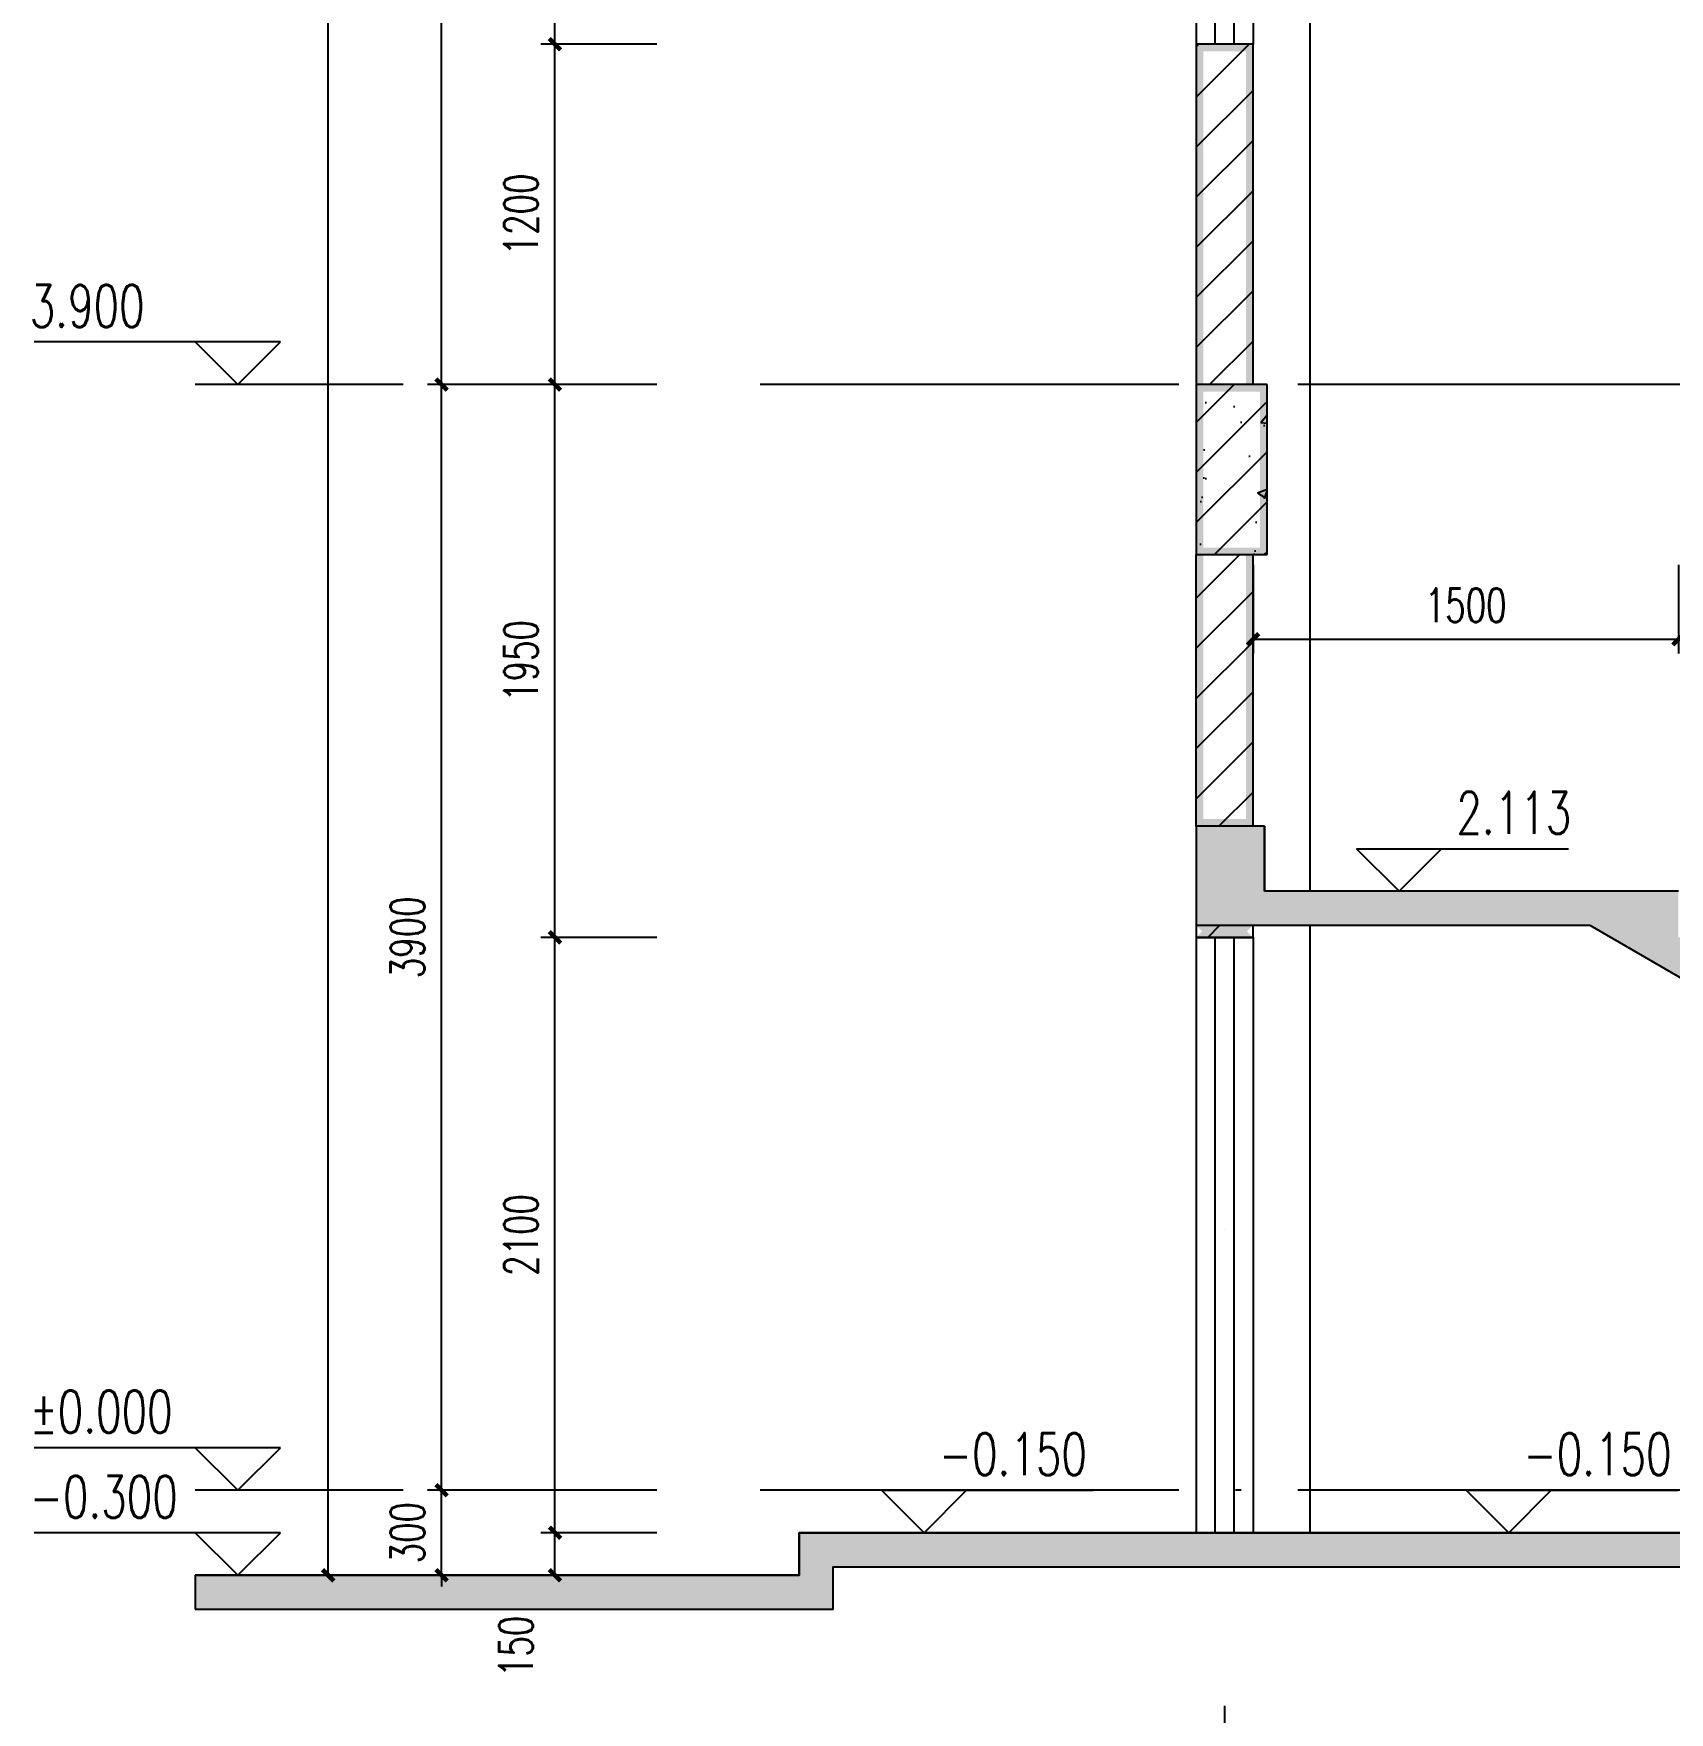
# Model space of a CAD drawing. Extents: x 5904849 to 6011887, y -826029 to -177002.
# Drawn here: x 5932355 to 5938123, y -751138 to -745217 of the extents above; entities that cross this region are included whole.
import ezdxf

# ---------------------------------------------------------------- set-up
doc = ezdxf.new("R2010")
doc.units = 0
doc.header["$LTSCALE"] = 1000
doc.header["$MEASUREMENT"] = 0
doc.linetypes.add('DOTE', pattern=[2.42, 2, -0.2, 0.02, -0.2])
doc.layers.get('0').update_dxf_attribs({"linetype": 'CONTINUOUS'})
doc.layers.get('Defpoints').update_dxf_attribs({"linetype": 'CONTINUOUS'})
for name, color, linetype in [('COLUMN', 9, 'CONTINUOUS'), ('DIM_ELEV', 3, 'CONTINUOUS'), ('DOTE', 252, 'CONTINUOUS'), ('PUB_DIM', 3, 'CONTINUOUS'), ('PUB_HATCH', 8, 'CONTINUOUS'), ('PUB_TEXT', 7, 'CONTINUOUS'), ('PUB_WALL', 9, 'CONTINUOUS'), ('S_STAIR', 2, 'CONTINUOUS'), ('WALL', 2, 'CONTINUOUS'), ('WINDOW', 4, 'CONTINUOUS')]:
    doc.layers.add(name, color=color, linetype=linetype)
doc.styles.add('_TCH_DIM', font='SIMPLEX', dxfattribs={"bigfont": 'GBCBIG'})
doc.styles.add('_TCH_DIM_T3', font='SIMPLEX', dxfattribs={"width": 0.705882, "bigfont": 'GBCBIG'})
doc.dimstyles.new('_TCH_ARCH&&50', dxfattribs={"dimtxt": 119, "dimasz": 40, "dimexe": 50, "dimexo": 100, "dimgap": 60.5, "dimtad": 1, "dimdec": 0, "dimzin": 0, "dimdsep": 46, "dimtxsty": '_TCH_DIM_T3', "dimblk": 'ARCHTICK', "dimcen": 0.09, "dimclrt": 7, "dimazin": 2, "dimtfac": 1, "dimtdec": 0, "dimtix": 1, "dimtmove": 2, "dimatfit": 3, "dimfxl": 0, "dimtolj": 1, "dimtzin": 0, "dimarcsym": 0})
pattern_1 = [(45, (0, 0), (-88.3883476, 88.3883476), []), (50, (0, 0), (358.630091, -31.376067), [37.5, -412.5]), (355, (0, 0), (-69.375667, 376.096067), [30, -330]), (100.4514, (29.9, -2.6), (289.25469, 344.719771), [31.870095, -350.571056]), (46.1842, (0, 100), (533.620524, -82.759507), [56.25, -618.75]), (96.6356, (44.47, 93.1), (467.331353, 487.058935), [47.805144, -525.8565]), (351.1842, (0, 100), (467.330973, 487.0593), [45, -495]), (21, (50, 75), (298.453526, -201.309445), [37.5, -412.5]), (326, (50, 75), (121.657666, 362.575023), [30, -330]), (71.4514, (74.87, 58.22), (420.111314, 161.265248), [31.870095, -350.571056]), (37.5, (0, 0), (6.0799277, 166.446927), [0, -326, 0, -335, 0, -331.25]), (7.5, (0, 0), (131.5347687, 197.205856), [0, -191, 0, -318.5, 0, -126.25]), (327.5, (-111.5, 0), (266.911218, -11.277436), [0, -125, 0, -390, 0, -517.5]), (317.5, (-161.5, 0), (291.593085, 50.052491), [0, -162.5, 0, -259, 0, -367.5])]
pattern_2 = [(45, (0, 89.76), (-88.388383, 88.388383), [])]

# ---------------------------------------------------------------- blocks, each defined once
blk = doc.blocks.new('$TCHSYS$WIN2D')
for p, q in [((-0.5, 0.5), (0.5, 0.5)), ((-0.5, 0.5), (-0.5, -0.5)), ((0.5, 0.5), (0.5, -0.5)), ((0.5, 0.1667), (-0.5, 0.1667)), ((0.5, -0.1667), (-0.5, -0.1667)), ((-0.5, -0.5), (0.5, -0.5))]:
    blk.add_line(p, q)
blk = doc.blocks.new('_ArchTick')
at = {"color": 0, "linetype": 'ByBlock', "const_width": 0.4}
blk.add_lwpolyline([(-0.5, -0.5), (0.5, 0.5)], dxfattribs=at)
blk = doc.blocks.new('*D410')
at = {"layer": 'Defpoints', "color": 0}
for p in [(5936654.9, -746990.5), (5938154.9, -746990.5), (5938154.9, -747352.9)]:
    blk.add_point(p, dxfattribs=at)
at = {"layer": 'PUB_DIM', "color": 0, "lineweight": -2}
for p, q in [((5936654.9, -747090.5), (5936654.9, -747402.9)), ((5938154.9, -747090.5), (5938154.9, -747402.9)), ((5936654.9, -747352.9), (5938154.9, -747352.9))]:
    blk.add_line(p, q, dxfattribs=at)
at = {"layer": 'PUB_DIM', "color": 0, "lineweight": -2, "xscale": 40, "yscale": 40, "zscale": 40, "rotation": 180}
blk.add_blockref('_ArchTick', (5936654.9, -747352.9), dxfattribs=at)
at = {"layer": 'PUB_DIM', "color": 0, "lineweight": -2, "xscale": 40, "yscale": 40, "zscale": 40}
blk.add_blockref('_ArchTick', (5938154.9, -747352.9), dxfattribs=at)
at = {"layer": 'PUB_DIM', "color": 7, "insert": (5937404.9, -747232.9), "char_height": 119, "attachment_point": 5, "style": '_TCH_DIM_T3'}
blk.add_mtext('\\A1;1500', dxfattribs=at)
blk = doc.blocks.new('*D413')
at = {"layer": 'Defpoints', "color": 0}
for p in [(5933393.3, -736554.4), (5934252.2, -736554.4), (5934252.2, -750654.4)]:
    blk.add_point(p, dxfattribs=at)
at = {"layer": 'PUB_DIM', "color": 0, "lineweight": -2}
for p, q in [((5934152.2, -736554.4), (5933343.3, -736554.4)), ((5933393.3, -750654.4), (5933393.3, -736554.4)), ((5934152.2, -750654.4), (5933343.3, -750654.4))]:
    blk.add_line(p, q, dxfattribs=at)
at = {"layer": 'PUB_DIM', "color": 0, "lineweight": -2, "xscale": 40, "yscale": 40, "zscale": 40}
for p, rotation in [((5933393.3, -736554.4), 90), ((5933393.3, -750654.4), 270)]:
    blk.add_blockref('_ArchTick', p, dxfattribs=dict(at, rotation=rotation))
at = {"layer": 'PUB_DIM', "color": 7, "insert": (5933273.3, -743604.4), "char_height": 119, "attachment_point": 5, "rotation": 90, "style": '_TCH_DIM_T3'}
blk.add_mtext('\\A1;14100', dxfattribs=at)
blk = doc.blocks.new('*D414')
at = {"layer": 'Defpoints', "color": 0}
for p in [(5933793.3, -750354.4), (5934652.2, -750354.4), (5934652.2, -750654.4)]:
    blk.add_point(p, dxfattribs=at)
at = {"layer": 'PUB_DIM', "color": 0, "lineweight": -2}
for p, q in [((5933793.3, -750354.4), (5933793.3, -750314.4)), ((5934552.2, -750354.4), (5933743.3, -750354.4)), ((5933793.3, -750654.4), (5933793.3, -750354.4)), ((5934552.2, -750654.4), (5933743.3, -750654.4)), ((5933793.3, -750654.4), (5933793.3, -750694.4))]:
    blk.add_line(p, q, dxfattribs=at)
at = {"layer": 'PUB_DIM', "color": 0, "lineweight": -2, "xscale": 40, "yscale": 40, "zscale": 40}
for p, rotation in [((5933793.3, -750354.4), 270), ((5933793.3, -750654.4), 90)]:
    blk.add_blockref('_ArchTick', p, dxfattribs=dict(at, rotation=rotation))
at = {"layer": 'PUB_DIM', "color": 7, "insert": (5933673.3, -750504.4), "char_height": 119, "attachment_point": 5, "rotation": 90, "style": '_TCH_DIM_T3'}
blk.add_mtext('\\A1;300', dxfattribs=at)
blk = doc.blocks.new('*D415')
at = {"layer": 'Defpoints', "color": 0}
for p in [(5933793.3, -746454.4), (5934652.2, -746454.4), (5934652.2, -750354.4)]:
    blk.add_point(p, dxfattribs=at)
at = {"layer": 'PUB_DIM', "color": 0, "lineweight": -2}
for p, q in [((5934552.2, -746454.4), (5933743.3, -746454.4)), ((5933793.3, -750354.4), (5933793.3, -746454.4)), ((5934552.2, -750354.4), (5933743.3, -750354.4))]:
    blk.add_line(p, q, dxfattribs=at)
at = {"layer": 'PUB_DIM', "color": 0, "lineweight": -2, "xscale": 40, "yscale": 40, "zscale": 40}
for p, rotation in [((5933793.3, -746454.4), 90), ((5933793.3, -750354.4), 270)]:
    blk.add_blockref('_ArchTick', p, dxfattribs=dict(at, rotation=rotation))
at = {"layer": 'PUB_DIM', "color": 7, "insert": (5933673.3, -748404.4), "char_height": 119, "attachment_point": 5, "rotation": 90, "style": '_TCH_DIM_T3'}
blk.add_mtext('\\A1;3900', dxfattribs=at)
blk = doc.blocks.new('*D416')
at = {"layer": 'Defpoints', "color": 0}
for p in [(5933793.3, -743154.4), (5934652.2, -743154.4), (5934652.2, -746454.4)]:
    blk.add_point(p, dxfattribs=at)
at = {"layer": 'PUB_DIM', "color": 0, "lineweight": -2}
for p, q in [((5934552.2, -743154.4), (5933743.3, -743154.4)), ((5933793.3, -746454.4), (5933793.3, -743154.4)), ((5934552.2, -746454.4), (5933743.3, -746454.4))]:
    blk.add_line(p, q, dxfattribs=at)
at = {"layer": 'PUB_DIM', "color": 0, "lineweight": -2, "xscale": 40, "yscale": 40, "zscale": 40}
for p, rotation in [((5933793.3, -743154.4), 90), ((5933793.3, -746454.4), 270)]:
    blk.add_blockref('_ArchTick', p, dxfattribs=dict(at, rotation=rotation))
at = {"layer": 'PUB_DIM', "color": 7, "insert": (5933673.3, -744804.4), "char_height": 119, "attachment_point": 5, "rotation": 90, "style": '_TCH_DIM_T3'}
blk.add_mtext('\\A1;3300', dxfattribs=at)
blk = doc.blocks.new('*D419')
at = {"layer": 'Defpoints', "color": 0}
for p in [(5934193.3, -750504.4), (5934652.2, -750504.4), (5934652.2, -750654.4)]:
    blk.add_point(p, dxfattribs=at)
at = {"layer": 'PUB_DIM', "color": 0, "lineweight": -2}
for p, q in [((5934552.2, -750504.4), (5934143.3, -750504.4)), ((5934193.3, -750654.4), (5934193.3, -750504.4)), ((5934552.2, -750654.4), (5934143.3, -750654.4))]:
    blk.add_line(p, q, dxfattribs=at)
at = {"layer": 'PUB_DIM', "color": 0, "lineweight": -2, "xscale": 40, "yscale": 40, "zscale": 40}
for p, rotation in [((5934193.3, -750504.4), 90), ((5934193.3, -750654.4), 270)]:
    blk.add_blockref('_ArchTick', p, dxfattribs=dict(at, rotation=rotation))
at = {"layer": 'PUB_DIM', "color": 7, "insert": (5934055.8, -750905.4), "char_height": 119, "attachment_point": 5, "rotation": 90, "style": '_TCH_DIM_T3'}
blk.add_mtext('\\A1;150', dxfattribs=at)
blk = doc.blocks.new('*D420')
at = {"layer": 'Defpoints', "color": 0}
for p in [(5934193.3, -748404.4), (5934652.2, -748404.4), (5934652.2, -750504.4)]:
    blk.add_point(p, dxfattribs=at)
at = {"layer": 'PUB_DIM', "color": 0, "lineweight": -2}
for p, q in [((5934552.2, -748404.4), (5934143.3, -748404.4)), ((5934193.3, -750504.4), (5934193.3, -748404.4)), ((5934552.2, -750504.4), (5934143.3, -750504.4))]:
    blk.add_line(p, q, dxfattribs=at)
at = {"layer": 'PUB_DIM', "color": 0, "lineweight": -2, "xscale": 40, "yscale": 40, "zscale": 40}
for p, rotation in [((5934193.3, -748404.4), 90), ((5934193.3, -750504.4), 270)]:
    blk.add_blockref('_ArchTick', p, dxfattribs=dict(at, rotation=rotation))
at = {"layer": 'PUB_DIM', "color": 7, "insert": (5934073.3, -749454.4), "char_height": 119, "attachment_point": 5, "rotation": 90, "style": '_TCH_DIM_T3'}
blk.add_mtext('\\A1;2100', dxfattribs=at)
blk = doc.blocks.new('*D421')
at = {"layer": 'Defpoints', "color": 0}
for p in [(5934193.3, -746454.4), (5934652.2, -746454.4), (5934652.2, -748404.4)]:
    blk.add_point(p, dxfattribs=at)
at = {"layer": 'PUB_DIM', "color": 0, "lineweight": -2}
for p, q in [((5934552.2, -746454.4), (5934143.3, -746454.4)), ((5934193.3, -748404.4), (5934193.3, -746454.4)), ((5934552.2, -748404.4), (5934143.3, -748404.4))]:
    blk.add_line(p, q, dxfattribs=at)
at = {"layer": 'PUB_DIM', "color": 0, "lineweight": -2, "xscale": 40, "yscale": 40, "zscale": 40}
for p, rotation in [((5934193.3, -746454.4), 90), ((5934193.3, -748404.4), 270)]:
    blk.add_blockref('_ArchTick', p, dxfattribs=dict(at, rotation=rotation))
at = {"layer": 'PUB_DIM', "color": 7, "insert": (5934073.3, -747429.4), "char_height": 119, "attachment_point": 5, "rotation": 90, "style": '_TCH_DIM_T3'}
blk.add_mtext('\\A1;1950', dxfattribs=at)
blk = doc.blocks.new('*D422')
at = {"layer": 'Defpoints', "color": 0}
for p in [(5934193.3, -745254.4), (5934652.2, -745254.4), (5934652.2, -746454.4)]:
    blk.add_point(p, dxfattribs=at)
at = {"layer": 'PUB_DIM', "color": 0, "lineweight": -2}
for p, q in [((5934552.2, -745254.4), (5934143.3, -745254.4)), ((5934193.3, -746454.4), (5934193.3, -745254.4)), ((5934552.2, -746454.4), (5934143.3, -746454.4))]:
    blk.add_line(p, q, dxfattribs=at)
at = {"layer": 'PUB_DIM', "color": 0, "lineweight": -2, "xscale": 40, "yscale": 40, "zscale": 40}
for p, rotation in [((5934193.3, -745254.4), 90), ((5934193.3, -746454.4), 270)]:
    blk.add_blockref('_ArchTick', p, dxfattribs=dict(at, rotation=rotation))
at = {"layer": 'PUB_DIM', "color": 7, "insert": (5934073.3, -745854.4), "char_height": 119, "attachment_point": 5, "rotation": 90, "style": '_TCH_DIM_T3'}
blk.add_mtext('\\A1;1200', dxfattribs=at)
blk = doc.blocks.new('*D423')
at = {"layer": 'Defpoints', "color": 0}
for p in [(5934193.3, -743854.4), (5934652.2, -743854.4), (5934652.2, -745254.4)]:
    blk.add_point(p, dxfattribs=at)
at = {"layer": 'PUB_DIM', "color": 0, "lineweight": -2}
for p, q in [((5934552.2, -743854.4), (5934143.3, -743854.4)), ((5934193.3, -745254.4), (5934193.3, -743854.4)), ((5934552.2, -745254.4), (5934143.3, -745254.4))]:
    blk.add_line(p, q, dxfattribs=at)
at = {"layer": 'PUB_DIM', "color": 0, "lineweight": -2, "xscale": 40, "yscale": 40, "zscale": 40}
for p, rotation in [((5934193.3, -743854.4), 90), ((5934193.3, -745254.4), 270)]:
    blk.add_blockref('_ArchTick', p, dxfattribs=dict(at, rotation=rotation))
at = {"layer": 'PUB_DIM', "color": 7, "insert": (5934073.3, -744554.4), "char_height": 119, "attachment_point": 5, "rotation": 90, "style": '_TCH_DIM_T3'}
blk.add_mtext('\\A1;1400', dxfattribs=at)
blk = doc.blocks.new('*D435')
at = {"layer": 'Defpoints', "color": 0}
for p in [(5936554.9, -751015.4), (5942854.9, -751015.4), (5942854.9, -752040.8)]:
    blk.add_point(p, dxfattribs=at)
at = {"layer": 'PUB_DIM', "color": 0, "lineweight": -2}
for p, q in [((5936554.9, -751115.4), (5936554.9, -752090.8)), ((5942854.9, -751115.4), (5942854.9, -752090.8)), ((5936554.9, -752040.8), (5942854.9, -752040.8))]:
    blk.add_line(p, q, dxfattribs=at)
at = {"layer": 'PUB_DIM', "color": 0, "lineweight": -2, "xscale": 40, "yscale": 40, "zscale": 40, "rotation": 180}
blk.add_blockref('_ArchTick', (5936554.9, -752040.8), dxfattribs=at)
at = {"layer": 'PUB_DIM', "color": 0, "lineweight": -2, "xscale": 40, "yscale": 40, "zscale": 40}
blk.add_blockref('_ArchTick', (5942854.9, -752040.8), dxfattribs=at)
at = {"layer": 'PUB_DIM', "color": 7, "insert": (5939704.9, -751920.8), "char_height": 119, "attachment_point": 5, "style": '_TCH_DIM_T3'}
blk.add_mtext('\\A1;6300', dxfattribs=at)

msp = doc.modelspace()

# ---------------------------------------------------------------- hatches: boundary and pattern name
at = {"layer": 'COLUMN'}
for color, points in [(256, [(5936704.9, -746454.4), (5936454.9, -746454.4), (5936479.9, -746479.4), (5936679.9, -746479.4)]), (256, [(5936454.9, -746454.4), (5936454.9, -747054.4), (5936479.9, -747029.4), (5936479.9, -746479.4)]), (256, [(5936704.9, -747054.4), (5936704.9, -746454.4), (5936679.9, -746479.4), (5936679.9, -747029.4)]), (256, [(5936454.9, -747054.4), (5936704.9, -747054.4), (5936679.9, -747029.4), (5936479.9, -747029.4)]), (0, [(5936694.9, -748011.9), (5936454.9, -748011.9), (5936479.9, -748036.9), (5936669.9, -748036.9)]), (0, [(5936454.9, -748011.9), (5936454.9, -748361.9), (5936479.9, -748336.9), (5936479.9, -748036.9)]), (0, [(5936694.9, -748241.9), (5936694.9, -748011.9), (5936669.9, -748036.9), (5936669.9, -748266.9)]), (0, [(5938154.9, -748241.9), (5936694.9, -748241.9), (5936669.9, -748266.9), (5938129.9, -748266.9)]), (0, [(5936454.9, -748361.9), (5937842.6, -748361.9), (5937849.3, -748336.9), (5936479.9, -748336.9)]), (0, [(5937842.6, -748361.9), (5941275.8, -750354.4), (5941368.7, -750379.4), (5937849.3, -748336.9)]), (0, [(5938254.9, -750504.4), (5935054.9, -750504.4), (5935079.9, -750529.4), (5938255.9, -750529.4)]), (0, [(5935054.9, -750504.4), (5935054.9, -750654.4), (5935079.9, -750679.4), (5935079.9, -750529.4)]), (0, [(5935174.9, -750774.4), (5935174.9, -750624.4), (5935149.9, -750599.4), (5935149.9, -750749.4)]), (0, [(5935174.9, -750624.4), (5938259.9, -750624.4), (5938258.8, -750599.4), (5935149.9, -750599.4)]), (0, [(5935054.9, -750654.4), (5932924.9, -750654.4), (5932949.9, -750679.4), (5935079.9, -750679.4)]), (0, [(5932924.9, -750654.4), (5932924.9, -750774.4), (5932949.9, -750749.4), (5932949.9, -750679.4)]), (0, [(5932924.9, -750774.4), (5935174.9, -750774.4), (5935149.9, -750749.4), (5932949.9, -750749.4)])]:
    msp.add_hatch(color=color, dxfattribs=at).paths.add_polyline_path(points)
at = {"layer": 'PUB_HATCH', "linetype": 'ByBlock'}
h = msp.add_hatch(dxfattribs=at)
h.set_pattern_fill('普通砖', color=256, scale=50, style=0)
h.set_pattern_definition(pattern_2)
h.paths.add_polyline_path([(5936454.9, -746454.4), (5936654.9, -746454.4), (5936654.9, -745254.4), (5936454.9, -745254.4)])
at = {"layer": 'PUB_HATCH'}
h = msp.add_hatch(dxfattribs=at)
h.set_pattern_fill('钢筋混凝土', color=256, scale=50, style=0)
h.set_pattern_definition(pattern_1)
h.paths.add_polyline_path([(5936454.9, -747054.4), (5936704.9, -747054.4), (5936704.9, -746454.4), (5936454.9, -746454.4)])
at = {"layer": 'PUB_HATCH', "linetype": 'ByBlock'}
h = msp.add_hatch(dxfattribs=at)
h.set_pattern_fill('普通砖', color=256, scale=50, style=0)
h.set_pattern_definition(pattern_2)
h.paths.add_polyline_path([(5936654.9, -747054.4), (5936454.9, -747054.4), (5936454.9, -748011.9), (5936654.9, -748011.9)])
at = {"layer": 'PUB_HATCH'}
h = msp.add_hatch(dxfattribs=at)
h.set_pattern_fill('钢筋混凝土', color=256, scale=50, style=0)
h.set_pattern_definition(pattern_1)
h.paths.add_polyline_path([(5943653, -750354.4), (5941514.9, -750354.4), (5941514.9, -750191.9), (5941234.9, -750191.9), (5941234.9, -750029.4), (5940954.9, -750029.4), (5940954.9, -749866.9), (5940674.9, -749866.9), (5940674.9, -749704.4), (5940394.9, -749704.4), (5940394.9, -749541.9), (5940114.9, -749541.9), (5940114.9, -749379.4), (5939834.9, -749379.4), (5939834.9, -749216.9), (5939554.9, -749216.9), (5939554.9, -749054.4), (5939274.9, -749054.4), (5939274.9, -748891.9), (5938994.9, -748891.9), (5938994.9, -748729.4), (5938714.9, -748729.4), (5938714.9, -748566.9), (5938434.9, -748566.9), (5938434.9, -748404.4), (5938154.9, -748404.4), (5938154.9, -748241.9), (5936694.9, -748241.9), (5936694.9, -748011.9), (5936454.9, -748011.9), (5936454.9, -748361.9), (5937842.6, -748361.9), (5941275.8, -750354.4), (5940054.9, -750354.4), (5938254.9, -750504.4), (5935054.9, -750504.4), (5935054.9, -750654.4), (5932924.9, -750654.4), (5932924.9, -750774.4), (5935174.9, -750774.4), (5935174.9, -750624.4), (5938259.9, -750624.4), (5940059.9, -750474.4), (5941514.9, -750474.4), (5941514.9, -750754.4), (5941814.9, -750754.4), (5941814.9, -750474.4), (5943653, -750474.4)])
at = {"layer": 'PUB_HATCH', "linetype": 'ByBlock'}
h = msp.add_hatch(dxfattribs=at)
h.set_pattern_fill('普通砖', color=256, scale=50, style=0)
h.set_pattern_definition(pattern_2)
h.paths.add_polyline_path([(5936454.9, -748361.9), (5936454.9, -748404.4), (5936654.9, -748404.4), (5936654.9, -748361.9)])
at = {"layer": 'PUB_WALL', "linetype": 'ByBlock'}
for points in [[(5936654.9, -745254.4), (5936454.9, -745254.4), (5936479.9, -745279.4), (5936629.9, -745279.4)], [(5936454.9, -746454.4), (5936479.9, -746454.4), (5936479.9, -745279.4), (5936454.9, -745254.4)], [(5936629.9, -746454.4), (5936654.9, -746454.4), (5936654.9, -745254.4), (5936629.9, -745279.4)], [(5936479.9, -747054.4), (5936454.9, -747054.4), (5936454.9, -748011.9), (5936479.9, -748011.9)], [(5936654.9, -747054.4), (5936629.9, -747054.4), (5936629.9, -748011.9), (5936654.9, -748011.9)], [(5936454.9, -748011.9), (5936654.9, -748011.9), (5936654.9, -747986.9), (5936454.9, -747986.9)], [(5936654.9, -748361.9), (5936454.9, -748361.9), (5936479.9, -748386.9), (5936629.9, -748386.9)], [(5936454.9, -748404.4), (5936654.9, -748404.4), (5936629.9, -748379.4), (5936479.9, -748379.4)]]:
    msp.add_hatch(color=256, dxfattribs=at).paths.add_polyline_path(points)

# ---------------------------------------------------------------- linework, layer by layer
at = {"color": 0}
for p, q in [((5936854.9, -745154.4), (5936854.9, -748241.9)), ((5936854.9, -748361.9), (5936854.9, -750504.4))]:
    msp.add_line(p, q, dxfattribs=at)
at = {"layer": 'COLUMN'}
for p, q in [((5936704.9, -746454.4), (5936454.9, -746454.4)), ((5936454.9, -746454.4), (5936454.9, -747054.4)), ((5936704.9, -747054.4), (5936704.9, -746454.4)), ((5936454.9, -747054.4), (5936704.9, -747054.4))]:
    msp.add_line(p, q, dxfattribs=at)
at = {"layer": 'COLUMN', "color": 0}
for p, q in [((5936694.9, -748011.9), (5936454.9, -748011.9)), ((5936454.9, -748011.9), (5936454.9, -748361.9)), ((5936694.9, -748241.9), (5936694.9, -748011.9)), ((5938154.9, -748241.9), (5936694.9, -748241.9)), ((5936454.9, -748361.9), (5937842.6, -748361.9)), ((5937842.6, -748361.9), (5941275.8, -750354.4)), ((5938254.9, -750504.4), (5935054.9, -750504.4)), ((5935054.9, -750504.4), (5935054.9, -750654.4)), ((5935174.9, -750774.4), (5935174.9, -750624.4)), ((5935174.9, -750624.4), (5938259.9, -750624.4)), ((5935054.9, -750654.4), (5932924.9, -750654.4)), ((5932924.9, -750654.4), (5932924.9, -750774.4)), ((5932924.9, -750774.4), (5935174.9, -750774.4))]:
    msp.add_line(p, q, dxfattribs=at)
at = {"layer": 'DIM_ELEV'}
for p, q in [((5933224.9, -746304.4), (5932356.2, -746304.4)), ((5933074.9, -746454.4), (5932924.9, -746304.4)), ((5933074.9, -746454.4), (5933224.9, -746304.4)), ((5933658.2, -746454.4), (5932924.9, -746454.4)), ((5937169.9, -748241.9), (5937019.9, -748091.9)), ((5937019.9, -748091.9), (5937767.2, -748091.9)), ((5937169.9, -748241.9), (5937319.9, -748091.9)), ((5933224.9, -750204.4), (5932356.2, -750204.4)), ((5933074.9, -750354.4), (5932924.9, -750204.4)), ((5933074.9, -750354.4), (5933224.9, -750204.4)), ((5933658.2, -750354.4), (5932924.9, -750354.4)), ((5935495, -750504.4), (5935345, -750354.4)), ((5935345, -750354.4), (5936092.3, -750354.4)), ((5935495, -750504.4), (5935645, -750354.4)), ((5937556.7, -750504.4), (5937406.7, -750354.4)), ((5937406.7, -750354.4), (5938154, -750354.4)), ((5937556.7, -750504.4), (5937706.7, -750354.4)), ((5933224.9, -750504.4), (5932356.2, -750504.4)), ((5933074.9, -750654.4), (5932924.9, -750504.4)), ((5933074.9, -750654.4), (5933224.9, -750504.4)), ((5933658.2, -750654.4), (5932924.9, -750654.4))]:
    msp.add_line(p, q, dxfattribs=at)
at = {"layer": 'DOTE', "color": 251, "linetype": 'DOTE'}
for p, q in [((5943653, -746454.4), (5934916.8, -746454.4)), ((5943653, -750354.4), (5934916.8, -750354.4))]:
    msp.add_line(p, q, dxfattribs=at)
at = {"layer": 'S_STAIR'}
for p, q in [((5938154.9, -748241.9), (5936694.9, -748241.9)), ((5936454.9, -748361.9), (5937842.6, -748361.9)), ((5937842.6, -748361.9), (5941275.8, -750354.4)), ((5932924.9, -750654.4), (5932924.9, -750774.4))]:
    msp.add_line(p, q, dxfattribs=at)
for points in [[(5932924.9, -750654.4), (5935054.9, -750654.4), (5935054.9, -750504.4), (5938254.9, -750504.4), (5940054.9, -750354.4), (5941275.8, -750354.4)], [(5932924.9, -750774.4), (5935174.9, -750774.4), (5935174.9, -750624.4), (5938259.9, -750624.4), (5940059.9, -750474.4), (5941514.9, -750474.4)]]:
    msp.add_lwpolyline(points, dxfattribs=at)
at = {"layer": 'WALL', "linetype": 'ByBlock'}
for p, q in [((5936654.9, -745254.4), (5936454.9, -745254.4)), ((5936454.9, -745254.4), (5936454.9, -746454.4)), ((5936654.9, -746454.4), (5936654.9, -745254.4)), ((5936554.9, -746454.4), (5936554.9, -746454.4)), ((5936554.9, -746629.4), (5936554.9, -746629.4)), ((5936554.9, -746804.4), (5936554.9, -746804.4)), ((5936454.9, -748011.9), (5936454.9, -747054.4)), ((5936654.9, -748011.9), (5936654.9, -747054.4)), ((5936454.9, -748361.9), (5936454.9, -748404.4)), ((5936554.9, -748361.9), (5936554.9, -748361.9)), ((5936654.9, -748404.4), (5936654.9, -748361.9)), ((5936454.9, -748404.4), (5936654.9, -748404.4)), ((5936554.9, -749433.1), (5936554.9, -749433.1)), ((5936554.9, -750504.4), (5936554.9, -750504.4))]:
    msp.add_line(p, q, dxfattribs=at)
at = {"layer": 'WALL'}
for p, q in [((5936694.9, -748011.9), (5936454.9, -748011.9)), ((5936454.9, -748011.9), (5936454.9, -748361.9)), ((5936694.9, -748011.9), (5936694.9, -748241.9))]:
    msp.add_line(p, q, dxfattribs=at)

# ---------------------------------------------------------------- block references
at = {"layer": 'WINDOW', "linetype": 'ByBlock', "yscale": -200.0000051602256}
for p, xscale, zscale, rotation in [((5936554.9, -744554.4), -1399.999999888067, -1399.999999888067, 90.00000003742774), ((5936554.9, -749454.4), -2100, -2100, 90.00000003740864)]:
    msp.add_blockref('$TCHSYS$WIN2D', p, dxfattribs=dict(at, xscale=xscale, zscale=zscale, rotation=rotation))

# ---------------------------------------------------------------- texts
at = {"layer": 'PUB_TEXT', "style": '_TCH_DIM', "width": 0.705882}
for s, p in [('3.900', (5932341.2, -746251.9)), ('2.113', (5937372.2, -748039.4)), ('%%P0.000', (5932341.2, -750151.9)), ('-0.150', (5935547.3, -750301.9)), ('-0.150', (5937609, -750301.9)), ('-0.300', (5932341.2, -750451.9))]:
    msp.add_text(s, height=148.75, dxfattribs=at).set_placement(p)

# ---------------------------------------------------------------- dimensions: what is measured, and where the dimension line sits
at = {"layer": 'PUB_DIM'}
for p1, p2, distance, picture, middle in [((5934252.2, -750654.4), (5934252.2, -736554.4), 859, '*D413', (5933273.3, -743604.4)), ((5934652.2, -746454.4), (5934652.2, -743154.4), 859, '*D416', (5933673.3, -744804.4)), ((5934652.2, -750354.4), (5934652.2, -746454.4), 859, '*D415', (5933673.3, -748404.4)), ((5936654.9, -746990.5), (5938154.9, -746990.5), -362.4, '*D410', (5937404.9, -747232.9)), ((5934652.2, -750654.4), (5934652.2, -750354.4), 859, '*D414', (5933673.3, -750504.4)), ((5936554.9, -751015.4), (5942854.9, -751015.4), -1025.5, '*D435', (5939704.9, -751920.8))]:
    dim = msp.add_aligned_dim(p1=p1, p2=p2, distance=distance, dimstyle='_TCH_ARCH&&50', dxfattribs=at)
    dim.commit()
    dim.dimension.update_dxf_attribs({"geometry": picture, "text_midpoint": middle})
at = {"layer": 'PUB_DIM', "color": 0}
for p1, p2, picture, middle in [((5934652.2, -745254.4), (5934652.2, -743854.4), '*D423', (5934073.3, -744554.4)), ((5934652.2, -746454.4), (5934652.2, -745254.4), '*D422', (5934073.3, -745854.4)), ((5934652.2, -748404.4), (5934652.2, -746454.4), '*D421', (5934073.3, -747429.4)), ((5934652.2, -750504.4), (5934652.2, -748404.4), '*D420', (5934073.3, -749454.4))]:
    dim = msp.add_aligned_dim(p1=p1, p2=p2, distance=459, dimstyle='_TCH_ARCH&&50', dxfattribs=at)
    dim.commit()
    dim.dimension.update_dxf_attribs({"geometry": picture, "text_midpoint": middle})
dim = msp.add_linear_dim(base=(5934193.3, -750504.4), p1=(5934652.2, -750654.4), p2=(5934652.2, -750504.4), angle=90, dimstyle='_TCH_ARCH&&50', dxfattribs=at)
dim.commit()
dim.dimension.update_dxf_attribs({"geometry": '*D419', "text_midpoint": (5934055.8, -750905.4), "dimtype": 129})

doc.saveas('drawing.dxf')
